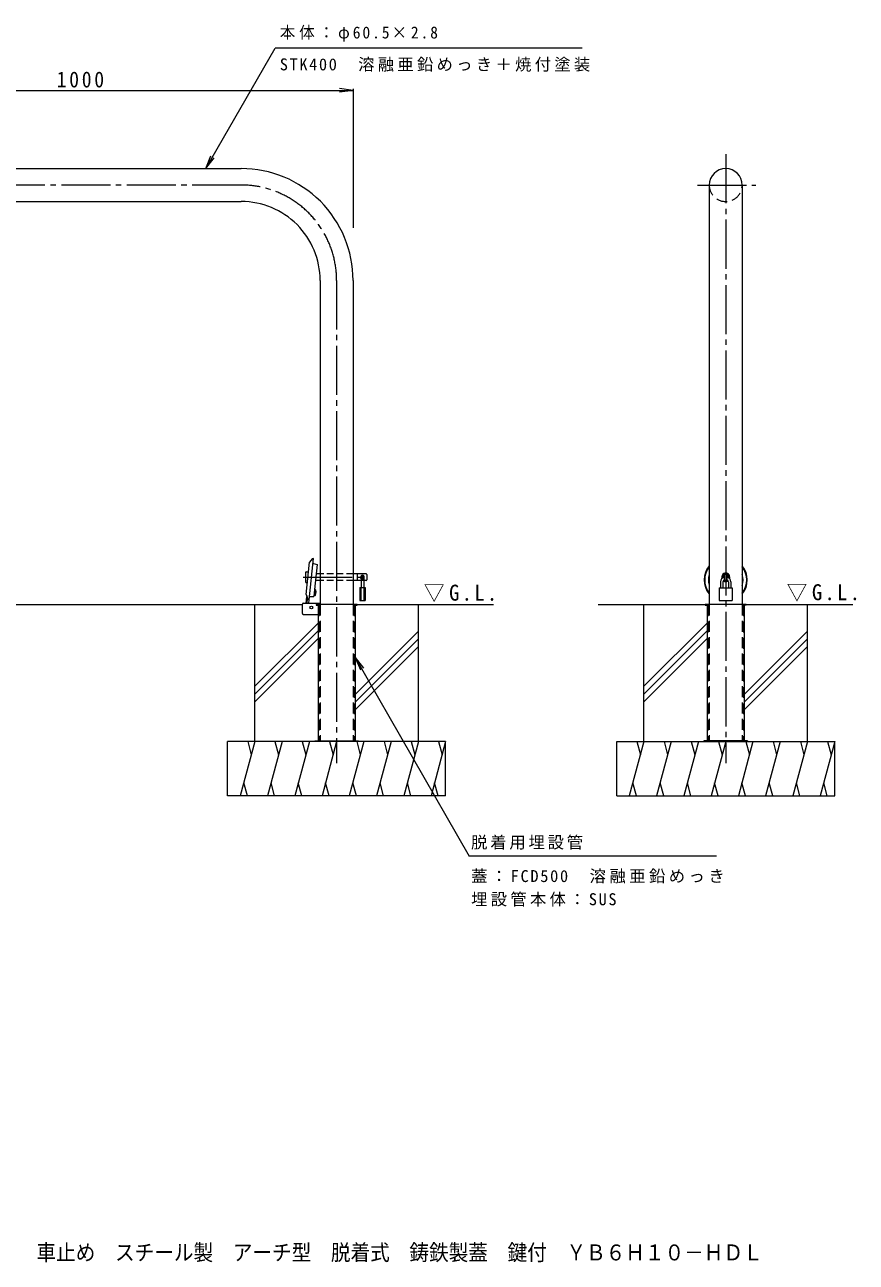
# Model space of a CAD drawing. Units: millimetres at full size, sheet at 1:10; details may follow other scales. Extents: x -1777 to 1847, y -1365 to 906.
# Drawn here: x -960 to 565, y -1365 to 906 of the extents above; entities that cross this region are included whole.
import ezdxf
from ezdxf.enums import TextEntityAlignment as Align

# ---------------------------------------------------------------- set-up
doc = ezdxf.new("R2010")
doc.units = ezdxf.units.MM
doc.header["$LTSCALE"] = 10
for name, pattern in [('CHAIN1', [8, 5, -1, 1, -1]), ('CHAIN2', [12, 9, -1, 1, -1]), ('DASHED1', [1.8, 1.2, -0.6]), ('DASHED2', [3, 2, -1])]:
    doc.linetypes.add(name, pattern=pattern)
for name, color, linetype, lineweight in [('C-0_通り芯', 4, 'Continuous', 9), ('C-1_躯体', 7, 'Continuous', 9), ('C-2_仕上', 3, 'Continuous', 9), ('C-3_寸法', 3, 'DASHED2', 9), ('C-4_文字', 7, 'Continuous', 9), ('C-5_建具', 7, 'Continuous', 9), ('C-6_間仕切', 2, 'Continuous', 9), ('C-9_記号', 7, 'Continuous', 9), ('C-A_インテリア', 2, 'Continuous', 9), ('C-B_衛生陶器', 2, 'Continuous', 9), ('C-E_見え係り', 6, 'Continuous', 5)]:
    doc.layers.add(name, color=color, linetype=linetype, lineweight=lineweight)
doc.layers.add('F-F_F-Fﾚｲﾔ', color=2, linetype='Continuous')
doc.styles.add('ＭＳ ゴシック', font='')
doc.styles.get('ＭＳ ゴシック').set_extended_font_data('MS Gothic')

msp = doc.modelspace()

# ---------------------------------------------------------------- linework, layer by layer
at = {"layer": 'C-0_通り芯', "color": 7, "linetype": 'CHAIN2'}
for p, q in [((325.82, 668.46), (325.82, -448.83)), ((-562.94, 611.94), (-1152.44, 611.94)), ((273.93, 611.94), (380.96, 611.94)), ((-387.94, 436.94), (-387.94, -448.83)), ((-449.32, -107.81), (-330.72, -107.81))]:
    msp.add_line(p, q, dxfattribs=at)
at = {"layer": 'C-0_通り芯'}
for p, q in [((-443.85, -139.5), (-437.64, -80.4)), ((-433.03, -74.05), (-437.64, -80.4)), ((-430.49, -82.93), (-423.5, -84.56)), ((318.82, -107.2), (318.82, -109.12)), ((332.82, -107.2), (332.82, -109.12)), ((-443.85, -139.5), (-442.67, -142.59)), ((-436.81, -143.08), (-429.63, -142.94)), ((-425.44, -157.81), (-425.44, -159.31)), ((-350.44, -157.81), (-425.44, -157.81)), ((-350.44, -157.81), (-350.44, -159.31)), ((-350.44, -157.81), (-350.44, -159.31)), ((288.32, -157.81), (288.32, -159.31)), ((288.32, -157.81), (288.32, -159.31)), ((363.32, -157.81), (288.32, -157.81)), ((363.32, -157.81), (363.32, -159.31)), ((-425.44, -159.31), (-421.94, -159.31)), ((-421.94, -159.31), (-421.94, -407.81)), ((-353.94, -159.31), (-353.94, -407.81)), ((-353.94, -159.31), (-350.44, -159.31)), ((288.32, -159.31), (291.82, -159.31)), ((291.82, -159.31), (291.82, -407.81)), ((359.82, -159.31), (359.82, -407.81)), ((363.32, -159.31), (359.82, -159.31))]:
    msp.add_line(p, q, dxfattribs=at)
at = {"layer": 'C-0_通り芯', "linetype": 'DASHED2'}
for p, q in [((-420.44, -159.31), (-420.44, -407.81)), ((-355.44, -159.31), (-355.44, -407.81)), ((293.32, -159.31), (293.32, -407.81)), ((358.32, -159.31), (358.32, -407.81))]:
    msp.add_line(p, q, dxfattribs=at)
at = {"layer": 'C-0_通り芯'}
for points in [[(-438.32, -149.02), (-430.36, -73.33), (-433.03, -74.05)], [(-423.5, -84.56), (-428.29, -130.15), (-428.29, -130.21)]]:
    msp.add_lwpolyline(points, dxfattribs=at)
at = {"layer": 'C-0_通り芯', "color": 7, "linetype": 'CHAIN2'}
msp.add_arc((-562.94, 436.94), 175, 0, 90.00024, dxfattribs=at)
at = {"layer": 'C-0_通り芯'}
for centre, radius, start, end in [((-430.26, -81.95), 1, 174, 256.87498), ((-430.59, -73.6), 0.2, 354, 105.20602), ((325.82, -107.2), 7, 359.99939, 180.00061), ((325.82, -109.12), 7, 179.99939, 187.6925), ((325.82, -109.12), 7, 352.30522, 0.00061), ((325.82, -109.12), 7, 229.58139, 310.41597), ((-438.51, -148.99), 0.2, 242.79398, 354), ((-436.79, -144.08), 1, 91.12502, 174)]:
    msp.add_arc(centre, radius, start, end, dxfattribs=at)
at = {"layer": 'C-0_通り芯', "linetype": 'DASHED2'}
for centre, start, end in [((-421.94, -159.31), 0, 90), ((-353.94, -159.31), 90, 180), ((291.82, -159.31), 0, 90), ((359.82, -159.31), 90, 180)]:
    msp.add_arc(centre, 1.5, start, end, dxfattribs=at)
at = {"layer": 'C-0_通り芯'}
for major_axis, start_param, end_param in [((-4.16, 39.58), 0.7667625, 2.1642506), ((-4.06, 38.59), 0.7980163, 2.132987), ((-4.16, 39.58), 3.9038804, 5.3103083), ((-4.06, 38.59), 3.9348512, 5.2793375), ((-3.35, 31.83), 1.154745, 1.7762584), ((-3.35, 31.83), 4.2848321, 4.9293566)]:
    msp.add_ellipse((325.88, -112.83), major_axis=major_axis, ratio=0.9945, start_param=start_param, end_param=end_param, dxfattribs=at)
at = {"layer": 'C-1_躯体', "color": 3}
for p, q in [((295.57, -52.83), (295.57, -157.81)), ((356.07, -68.33), (356.07, -157.81)), ((-450.69, -174.51), (-450.69, -157.01)), ((-449.19, -155.51), (-418.19, -155.51)), ((-449.19, -176.01), (-421.94, -176.01))]:
    msp.add_line(p, q, dxfattribs=at)
at = {"layer": 'C-1_躯体', "color": 4}
for p, q in [((-428.29, -130.21), (-429.63, -142.94)), ((-442.67, -142.59), (-440.75, -147.56)), ((-440.75, -147.56), (-438.61, -149.17))]:
    msp.add_line(p, q, dxfattribs=at)
at = {"layer": 'C-1_躯体'}
for p, q in [((-427.94, -407.81), (-347.94, -407.81)), ((-427.94, -407.81), (-427.94, -409.31)), ((-400.44, -407.81), (-400.44, -409.31)), ((-375.44, -407.81), (-375.44, -409.31)), ((-347.94, -407.81), (-347.94, -409.31)), ((285.82, -407.81), (285.82, -409.31)), ((365.82, -407.81), (285.82, -407.81)), ((313.32, -407.81), (313.32, -409.31)), ((338.32, -407.81), (338.32, -409.31)), ((365.82, -407.81), (365.82, -409.31))]:
    msp.add_line(p, q, dxfattribs=at)
at = {"layer": 'C-1_躯体', "color": 3}
for centre, start, end in [((-449.19, -157.01), 90, 180), ((-449.19, -174.51), 180, 270)]:
    msp.add_arc(centre, 1.5, start, end, dxfattribs=at)
at = {"layer": 'C-2_仕上'}
for p, q in [((-1152.44, 642.19), (-562.94, 642.19)), ((295.57, 611.94), (295.57, -87.2)), ((356.07, 611.94), (356.07, -87.13)), ((-1152.44, 581.69), (-562.94, 581.69)), ((-418.19, 436.94), (-418.19, -157.81)), ((-357.69, 436.94), (-357.69, -157.81))]:
    msp.add_line(p, q, dxfattribs=at)
for centre, radius, end in [((-562.94, 436.94), 205.25, 90.00023), ((325.82, 611.94), 30.25, 180), ((-562.94, 436.94), 144.75, 90.0002)]:
    msp.add_arc(centre, radius, 0, end, dxfattribs=at)
at = {"layer": 'C-2_仕上', "linetype": 'DASHED2'}
msp.add_arc((325.82, 611.94), 30.25, 180.00047, 0.00047, dxfattribs=at)
at = {"layer": 'C-3_寸法'}
for p, q in [((-418.19, -157.81), (-418.19, -407.81)), ((-357.69, -157.81), (-357.69, -407.81)), ((295.57, -157.81), (295.57, -407.81)), ((356.07, -157.81), (356.07, -407.81))]:
    msp.add_line(p, q, dxfattribs=at)
at = {"layer": 'C-4_文字'}
for p, q in [((-1357.69, 785.58), (-357.69, 785.58)), ((-357.69, 785.58), (-382.47, 788.85)), ((-357.69, 785.58), (-382.47, 782.32)), ((-357.69, 788.58), (-357.69, 533.45))]:
    msp.add_line(p, q, dxfattribs=at)
at = {"layer": 'C-5_建具'}
for p, q in [((-628.07, 642.19), (-500.56, 863.04)), ((62.81, 863.04), (-500.56, 863.04)), ((-628.07, 642.19), (-618.5, 665.29)), ((-628.07, 642.19), (-612.85, 662.02)), ((323.32, -112.81), (323.32, -103.28)), ((328.32, -112.81), (328.32, -103.28)), ((-353.94, -254.96), (-144.83, -619.75)), ((-353.94, -254.96), (-338.72, -274.8)), ((-353.94, -254.96), (-344.37, -278.06)), ((308.74, -619.75), (-144.83, -619.75))]:
    msp.add_line(p, q, dxfattribs=at)
for centre, radius, start, end in [((325.82, -108.04), 6, 349.8367, 190.1633), ((325.82, -108.04), 6, 234.7027, 305.2973), ((324.32, -103.28), 1, 107.45982, 180), ((324.32, -112.81), 1, 180, 252.54018), ((327.32, -103.28), 1, 0, 72.54018), ((327.32, -112.81), 1, 287.45982, 0)]:
    msp.add_arc(centre, radius, start, end, dxfattribs=at)
at = {"layer": 'C-6_間仕切', "color": 7}
for p, q in [((-444.51, -116.81), (-444.51, -98.81)), ((-443.51, -97.81), (-439.47, -97.81)), ((-418.19, -101.81), (-425.31, -101.81)), ((-333.51, -101.81), (-357.69, -101.81)), ((-350.51, -101.81), (-350.51, -113.81)), ((-332.51, -102.81), (-332.51, -112.81)), ((-441.57, -117.81), (-443.51, -117.81)), ((-418.19, -113.81), (-426.57, -113.81)), ((-333.51, -113.81), (-357.69, -113.81))]:
    msp.add_line(p, q, dxfattribs=at)
at = {"layer": 'C-6_間仕切', "color": 7, "linetype": 'DASHED1'}
for p, q in [((-357.69, -101.81), (-418.19, -101.81)), ((-357.69, -113.81), (-418.19, -113.81))]:
    msp.add_line(p, q, dxfattribs=at)
at = {"layer": 'C-6_間仕切', "color": 7, "linetype": 'CHAIN1'}
msp.add_line((-340.51, -103.29), (-340.51, -112.36), dxfattribs=at)
at = {"layer": 'C-6_間仕切'}
for p, q in [((-425.48, -134.07), (-426.68, -133.94)), ((-426.19, -133.19), (-426.59, -133.15)), ((-426.19, -133.19), (-425.48, -134.07)), ((-425.94, -138.45), (-425.48, -134.07)), ((313.82, -127.04), (337.82, -127.04)), ((316.32, -116.54), (316.32, -127.04)), ((320.82, -116.54), (320.82, -127.04)), ((330.82, -116.54), (330.82, -127.04)), ((335.32, -116.54), (335.32, -127.04)), ((337.82, -127.04), (337.82, -150.54)), ((-443.82, -155.51), (-442.51, -143)), ((-426.82, -139.16), (-427.22, -139.12)), ((-425.94, -138.45), (-427.14, -138.32)), ((-426.82, -139.16), (-425.94, -138.45))]:
    msp.add_line(p, q, dxfattribs=at)
at = {"layer": 'C-6_間仕切', "color": 6, "lineweight": 5}
for p, q in [((-1264.69, -157.82), (-450.69, -157.81)), ((-350.44, -157.81), (-100.37, -157.81))]:
    msp.add_line(p, q, dxfattribs=at)
at = {"layer": 'C-6_間仕切'}
msp.add_lwpolyline([(313.82, -127.04), (313.82, -150.54), (337.82, -150.54)], dxfattribs=at)
at = {"layer": 'C-6_間仕切', "color": 7}
for centre, radius, start, end in [((-443.51, -98.81), 1, 90, 180), ((-340.51, -107.81), 3.5, 310.00473, 229.99223), ((-333.51, -102.81), 1, 0, 90), ((-333.51, -112.81), 1, 270, 0), ((-443.51, -116.81), 1, 180, 270)]:
    msp.add_arc(centre, radius, start, end, dxfattribs=at)
at = {"layer": 'C-6_間仕切'}
for radius, start, end in [(9.5, 105.25735, 180), (5, 119.99915, 180), (9.5, 0, 74.74271), (5, 0, 60.00085)]:
    msp.add_arc((325.82, -116.54), radius, start, end, dxfattribs=at)
at = {"layer": 'C-9_記号'}
for p, q in [((-442.22, -155.51), (-441.25, -146.29)), ((-439, -155.51), (-438.32, -149.02))]:
    msp.add_line(p, q, dxfattribs=at)
at = {"layer": 'C-A_インテリア'}
for p, q in [((-342.76, -109.06), (-342.76, -126.81)), ((-338.26, -109.06), (-338.26, -126.81)), ((-345.51, -126.81), (-335.51, -126.81)), ((-345.51, -126.81), (-345.51, -150.31)), ((-343.26, -126.81), (-343.26, -150.31)), ((-337.76, -126.81), (-337.76, -150.31)), ((-335.51, -126.81), (-335.51, -150.31)), ((-345.51, -150.31), (-335.51, -150.31))]:
    msp.add_line(p, q, dxfattribs=at)
msp.add_arc((-340.51, -109.06), 2.25, 0, 180, dxfattribs=at)
at = {"layer": 'C-B_衛生陶器'}
for p, q in [((-426.74, -130.37), (-428.29, -130.21)), ((-426.38, -131.16), (-427.43, -141.11)), ((-426.38, -131.16), (-426.74, -130.37)), ((-427.94, -141.81), (-429.5, -141.64)), ((-427.43, -141.11), (-427.94, -141.81))]:
    msp.add_line(p, q, dxfattribs=at)
at = {"layer": 'C-E_見え係り'}
for p, q in [((-537.94, -409.31), (-537.94, -157.81)), ((-237.94, -409.31), (-237.94, -157.81)), ((91.6, -157.81), (288.32, -157.81)), ((175.82, -409.31), (175.82, -157.81)), ((363.32, -157.81), (559.22, -157.81)), ((475.82, -409.31), (475.82, -157.81)), ((-421.94, -192), (-537.94, -308)), ((291.82, -192), (175.82, -308)), ((-421.94, -206.14), (-537.94, -322.14)), ((-421.94, -220.29), (-537.94, -336.29)), ((-237.94, -206.88), (-353.94, -322.88)), ((-237.94, -221.02), (-353.94, -337.02)), ((291.82, -206.14), (175.82, -322.14)), ((291.82, -220.28), (175.82, -336.28)), ((475.82, -206.88), (359.82, -322.88)), ((475.82, -221.02), (359.82, -337.02)), ((-237.94, -235.17), (-353.94, -351.17)), ((475.82, -235.17), (359.82, -351.17)), ((-187.94, -409.31), (-587.94, -409.31)), ((-587.94, -509.31), (-587.94, -409.31)), ((-537.94, -409.31), (-564.73, -509.31)), ((-550.99, -409.31), (-544.46, -433.66)), ((-487.94, -409.31), (-514.73, -509.31)), ((-500.99, -409.31), (-494.46, -433.66)), ((-437.94, -409.31), (-464.73, -509.31)), ((-450.99, -409.31), (-444.46, -433.66)), ((-387.94, -409.31), (-414.73, -509.31)), ((-400.99, -409.31), (-394.46, -433.66)), ((-337.94, -409.31), (-364.73, -509.31)), ((-350.99, -409.31), (-344.46, -433.66)), ((-287.94, -409.31), (-314.73, -509.31)), ((-300.99, -409.31), (-294.46, -433.66)), ((-237.94, -409.31), (-264.73, -509.31)), ((-250.99, -409.31), (-244.46, -433.66)), ((-187.94, -409.31), (-214.73, -509.31)), ((-200.99, -409.31), (-194.46, -433.66)), ((-187.94, -509.31), (-187.94, -409.31)), ((125.82, -409.31), (525.82, -409.31)), ((125.82, -509.31), (125.82, -409.31)), ((175.82, -409.31), (149.03, -509.31)), ((162.77, -409.31), (169.3, -433.66)), ((225.82, -409.31), (199.03, -509.31)), ((212.77, -409.31), (219.3, -433.66)), ((275.82, -409.31), (249.03, -509.31)), ((262.77, -409.31), (269.3, -433.66)), ((325.82, -409.31), (299.03, -509.31)), ((312.77, -409.31), (319.3, -433.66)), ((375.82, -409.31), (349.03, -509.31)), ((362.77, -409.31), (369.3, -433.66)), ((425.82, -409.31), (399.03, -509.31)), ((412.77, -409.31), (419.3, -433.66)), ((475.82, -409.31), (449.03, -509.31)), ((462.77, -409.31), (469.3, -433.66)), ((525.82, -409.31), (499.03, -509.31)), ((512.77, -409.31), (519.3, -433.66)), ((525.82, -509.31), (525.82, -409.31)), ((-551.68, -509.31), (-558.21, -484.96)), ((-501.68, -509.31), (-508.21, -484.96)), ((-451.68, -509.31), (-458.21, -484.96)), ((-401.68, -509.31), (-408.21, -484.96)), ((-351.68, -509.31), (-358.21, -484.96)), ((-301.68, -509.31), (-308.21, -484.96)), ((-251.68, -509.31), (-258.21, -484.96)), ((-201.68, -509.31), (-208.21, -484.96)), ((162.07, -509.31), (155.55, -484.96)), ((212.07, -509.31), (205.55, -484.96)), ((262.07, -509.31), (255.55, -484.96)), ((312.07, -509.31), (305.55, -484.96)), ((362.07, -509.31), (355.55, -484.96)), ((412.07, -509.31), (405.55, -484.96)), ((462.07, -509.31), (455.55, -484.96)), ((512.07, -509.31), (505.55, -484.96)), ((-187.94, -509.31), (-587.94, -509.31)), ((125.82, -509.31), (525.82, -509.31))]:
    msp.add_line(p, q, dxfattribs=at)
at = {"layer": 'C-E_見え係り', "color": 4, "lineweight": 9}
msp.add_circle((-434.29, -163.31), 2.5, dxfattribs=at)

# ---------------------------------------------------------------- texts
at = {"layer": 'C-4_文字', "color": 2, "insert": (-901.44, 790.58), "char_height": 29.33, "attachment_point": 7, "style": 'ＭＳ ゴシック'}
msp.add_mtext('\\T1.28;\\W0.9;1000', dxfattribs=at)
at = {"layer": 'C-5_建具', "char_height": 21.99, "attachment_point": 7, "style": 'ＭＳ ゴシック'}
for s, insert in [('\\T1.25;\\W0.95;本体：φ60.5×2.8', (-492.19, 874.96)), ('\\T1.2;STK400\u3000溶融亜鉛めっき＋焼付塗装', (-492.19, 819.89)), ('\\T1.17;脱着用埋設管', (-141.26, -607.89)), ('\\T1.21;蓋：FCD500\u3000溶融亜鉛めっき', (-141.26, -669.68)), ('\\T1.2;埋設管本体：SUS', (-141.26, -712.22))]:
    msp.add_mtext(s, dxfattribs=dict(at, insert=insert))
at = {"layer": 'C-5_建具', "color": 2, "char_height": 29.33, "attachment_point": 7, "style": 'ＭＳ ゴシック'}
for insert in [(-228.04, -153.47), (437.54, -152.58)]:
    msp.add_mtext('\\T1.22;\\W0.95;▽G.L.', dxfattribs=dict(at, insert=insert))
at = {"layer": 'F-F_F-Fﾚｲﾔ', "style": 'ＭＳ ゴシック', "width": 0.9}
msp.add_text('車止め\u3000スチール製\u3000アーチ型\u3000脱着式\u3000鋳鉄製蓋\u3000鍵付\u3000ＹＢ６Ｈ１０－ＨＤＬ', height=29.33, dxfattribs=at).set_placement((-938.52, -1370.49), align=Align.BOTTOM_LEFT)

doc.saveas('drawing.dxf')
